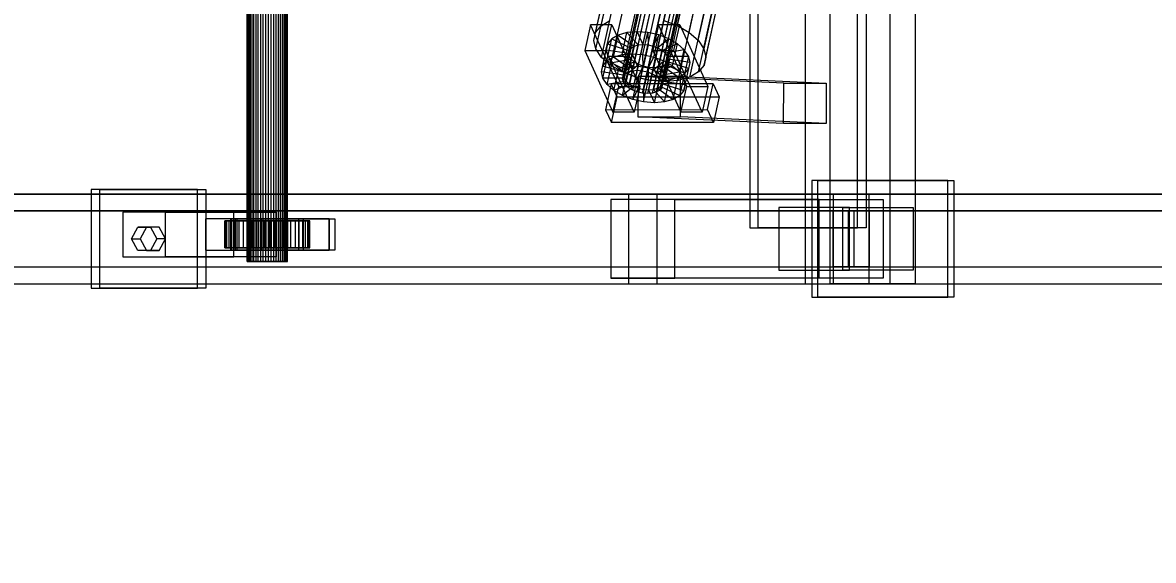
# Model space of a CAD drawing. Header units: millimetres. Extents: x -191664 to 191490, y -197311 to 10263.
# Drawn here: x 4337 to 4841, y -18573 to -18334 of the extents above; entities that cross this region are included whole.
import ezdxf

# ---------------------------------------------------------------- set-up
doc = ezdxf.new("R2010")
doc.units = ezdxf.units.MM
doc.layers.add('COTAS_INSTALACION_P', color=30, linetype='Continuous', lineweight=0)
doc.layers.add('superior_C01', color=7, linetype='Continuous', lineweight=0)
doc.dimstyles.new('PLANTA_100', dxfattribs={"dimtxt": 250, "dimasz": 150, "dimexe": 150, "dimexo": 80, "dimgap": 100, "dimtad": 1, "dimtih": 1, "dimtoh": 1, "dimdec": 1, "dimdsep": 46, "dimcen": 0.09, "dimclrd": 1, "dimclre": 1, "dimclrt": 1, "dimadec": 0, "dimazin": 0, "dimtfac": 1, "dimtdec": 4, "dimtofl": 0, "dimtmove": 0, "dimatfit": 3, "dimfxl": 1, "dimtolj": 1, "dimtzin": 0, "dimarcsym": 0})

# ---------------------------------------------------------------- blocks, each defined once
blk = doc.blocks.new('*D5')
at = {"layer": 'COTAS_INSTALACION_P', "color": 1, "lineweight": -2, "transparency": 16777216}
for p, q in [((-1000, -18080), (-1000, -25850)), ((60117.12, -18080), (60117.12, -25850)), ((-850, -25700), (59967.12, -25700))]:
    blk.add_line(p, q, dxfattribs=at)
at = {"layer": 'COTAS_INSTALACION_P', "color": 1, "transparency": 16777216}
for points in [[(-850, -25675), (-850, -25725), (-1000, -25700)], [(59967.12, -25675), (59967.12, -25725), (60117.12, -25700)]]:
    blk.add_solid(points, dxfattribs=at)
at = {"layer": 'Defpoints', "color": 0, "transparency": 16777216}
for p in [(-1000, -18000), (60117.12, -18000), (60117.12, -25700)]:
    blk.add_point(p, dxfattribs=at)

msp = doc.modelspace()

# ---------------------------------------------------------------- linework, layer by layer
at = {"layer": 'superior_C01', "color": 139, "true_color": 0x354b57}
for p, q in [((4685.47, -17550), (4685.47, -18450)), ((4696.68, -18450), (4696.68, -17550)), ((4723.37, -18450), (4723.37, -17550)), ((4734.57, -17550), (4734.57, -18450)), ((4660.78, -17575), (4660.78, -18425)), ((4664.62, -18425), (4664.62, -17575)), ((4708.9, -18425), (4708.9, -17575)), ((4712.74, -17575), (4712.74, -18425)), ((4589.79, -18334.55), (4587.24, -18346.02)), ((4599.27, -18334.54), (4589.79, -18334.55)), ((4602.42, -18362.08), (4589.79, -18334.55)), ((4596.71, -18346.01), (4599.27, -18334.54)), ((4599.27, -18334.54), (4611.89, -18362.07)), ((4620.11, -18334.51), (4617.55, -18345.98)), ((4629.58, -18334.5), (4620.11, -18334.51)), ((4632.73, -18362.04), (4620.11, -18334.51)), ((4627.03, -18345.97), (4629.58, -18334.5)), ((4629.58, -18334.5), (4642.2, -18362.03)), ((4587.24, -18346.02), (4596.71, -18346.01)), ((4587.24, -18346.02), (4599.86, -18373.55)), ((4609.33, -18373.54), (4596.71, -18346.01)), ((4617.55, -18345.98), (4627.03, -18345.97)), ((4617.55, -18345.98), (4630.17, -18373.51)), ((4639.65, -18373.5), (4627.03, -18345.97)), ((4599.05, -18360.94), (4596.49, -18372.41)), ((4644.52, -18360.88), (4599.05, -18360.94)), ((4601.68, -18366.68), (4599.05, -18360.94)), ((4611.07, -18357.65), (4610.99, -18375.64)), ((4630.02, -18357.65), (4611.07, -18357.65)), ((4675.95, -18360.51), (4611.07, -18357.65)), ((4629.94, -18375.64), (4630.02, -18357.65)), ((4630.02, -18357.65), (4694.89, -18360.51)), ((4641.96, -18372.35), (4644.52, -18360.88)), ((4644.52, -18360.88), (4647.15, -18366.62)), ((4675.87, -18378.51), (4675.95, -18360.51)), ((4675.95, -18360.51), (4694.89, -18360.51)), ((4694.89, -18360.51), (4694.81, -18378.51)), ((4599.86, -18373.55), (4602.42, -18362.08)), ((4602.42, -18362.08), (4611.89, -18362.07)), ((4611.89, -18362.07), (4609.33, -18373.54)), ((4630.17, -18373.51), (4632.73, -18362.04)), ((4632.73, -18362.04), (4642.2, -18362.03)), ((4642.2, -18362.03), (4639.65, -18373.5)), ((4599.12, -18378.14), (4601.68, -18366.68)), ((4601.68, -18366.68), (4647.15, -18366.62)), ((4647.15, -18366.62), (4644.59, -18378.09)), ((4596.49, -18372.41), (4641.96, -18372.35)), ((4596.49, -18372.41), (4599.12, -18378.14)), ((4609.33, -18373.54), (4599.86, -18373.55)), ((4610.99, -18375.64), (4629.94, -18375.64)), ((4675.87, -18378.51), (4610.99, -18375.64)), ((4694.81, -18378.51), (4629.94, -18375.64)), ((4639.65, -18373.5), (4630.17, -18373.51)), ((4644.59, -18378.09), (4641.96, -18372.35)), ((4644.59, -18378.09), (4599.12, -18378.14)), ((4694.81, -18378.51), (4675.87, -18378.51)), ((4749.16, -18404), (4688.53, -18404)), ((4688.53, -18404), (4688.53, -18456)), ((4691.09, -18404), (4688.53, -18404)), ((4691.09, -18456), (4691.09, -18404)), ((4691.09, -18404), (4751.72, -18404)), ((4749.16, -18456), (4749.16, -18404)), ((4749.16, -18404), (4751.72, -18404)), ((4751.72, -18404), (4751.72, -18456)), ((4606.77, -18410), (3469.93, -18410)), ((3482.74, -18410), (4619.57, -18410)), ((4698.01, -18410), (3561.18, -18410)), ((3577.19, -18410), (4714.02, -18410)), ((4414.61, -18408), (4367.24, -18408)), ((4367.24, -18408), (4367.24, -18452)), ((4371.08, -18408), (4367.24, -18408)), ((4371.08, -18452), (4371.08, -18408)), ((4371.08, -18408), (4418.45, -18408)), ((4414.61, -18452), (4414.61, -18408)), ((4414.61, -18408), (4418.45, -18408)), ((4418.45, -18408), (4418.45, -18452)), ((4606.77, -18410), (4606.77, -18450)), ((4619.57, -18410), (4606.77, -18410)), ((5743.6, -18410), (4606.77, -18410)), ((4619.57, -18450), (4619.57, -18410)), ((4619.57, -18410), (5756.4, -18410)), ((4698.01, -18410), (4698.01, -18450)), ((4714.02, -18410), (4698.01, -18410)), ((5834.85, -18410), (4698.01, -18410)), ((4714.02, -18450), (4714.02, -18410)), ((4714.02, -18410), (5850.85, -18410)), ((4627.38, -18412.5), (4598.96, -18412.5)), ((4598.96, -18412.5), (4598.96, -18447.5)), ((4691.81, -18412.5), (4598.96, -18412.5)), ((4627.38, -18447.5), (4627.38, -18412.5)), ((4627.38, -18412.5), (4720.23, -18412.5)), ((4702.25, -18416), (4673.83, -18416)), ((4673.83, -18416), (4673.83, -18444)), ((4705.28, -18416), (4673.83, -18416)), ((4691.81, -18447.5), (4691.81, -18412.5)), ((4691.81, -18412.5), (4720.23, -18412.5)), ((4702.25, -18444), (4702.25, -18416)), ((4702.25, -18416), (4733.7, -18416)), ((4705.28, -18444), (4705.28, -18416)), ((4705.28, -18416), (4733.7, -18416)), ((4720.23, -18412.5), (4720.23, -18447.5)), ((4733.7, -18416), (4733.7, -18444)), ((4704.69, -18417.5), (3475.01, -18417.5)), ((3477.67, -18417.5), (4707.35, -18417.5)), ((4400.4, -18418), (4381.45, -18418)), ((4381.45, -18418), (4381.45, -18438)), ((4430.83, -18418), (4381.45, -18418)), ((4400.4, -18438), (4400.4, -18418)), ((4400.4, -18418), (4449.78, -18418)), ((4429.55, -18421), (4418.18, -18421)), ((4418.18, -18421), (4418.18, -18435)), ((4431.63, -18421), (4418.18, -18421)), ((4429.55, -18435), (4429.55, -18421)), ((4429.55, -18421), (4443, -18421)), ((4473.3, -18421), (4429.72, -18421)), ((4429.72, -18421), (4429.72, -18435)), ((4432.28, -18421), (4429.72, -18421)), ((4430.83, -18438), (4430.83, -18418)), ((4430.83, -18418), (4449.78, -18418)), ((4431.63, -18435), (4431.63, -18421)), ((4431.63, -18421), (4443, -18421)), ((4432.28, -18435), (4432.28, -18421)), ((4432.28, -18421), (4475.86, -18421)), ((4443, -18421), (4443, -18435)), ((4459.87, -18421), (4448.5, -18421)), ((4448.5, -18421), (4448.5, -18435)), ((4461.95, -18421), (4448.5, -18421)), ((4449.78, -18418), (4449.78, -18438)), ((4459.87, -18435), (4459.87, -18421)), ((4459.87, -18421), (4473.32, -18421)), ((4461.95, -18435), (4461.95, -18421)), ((4461.95, -18421), (4473.32, -18421)), ((4473.3, -18435), (4473.3, -18421)), ((4473.3, -18421), (4475.86, -18421)), ((4473.32, -18421), (4473.32, -18435)), ((4475.86, -18421), (4475.86, -18435)), ((4698.01, -18417.5), (4714.03, -18417.5)), ((4698.01, -18442.5), (4698.01, -18417.5)), ((5741.99, -18417.5), (4698.01, -18417.5)), ((4704.69, -18417.5), (4704.69, -18442.5)), ((4707.35, -18417.5), (4704.69, -18417.5)), ((4707.35, -18442.5), (4707.35, -18417.5)), ((4714.03, -18417.5), (4714.03, -18442.5)), ((4714.03, -18417.5), (5758.01, -18417.5)), ((4660.78, -18425), (4708.9, -18425)), ((4660.78, -18425), (4664.62, -18425)), ((4712.74, -18425), (4664.62, -18425)), ((4712.74, -18425), (4708.9, -18425)), ((4418.18, -18435), (4429.55, -18435)), ((4418.18, -18435), (4431.63, -18435)), ((4443, -18435), (4429.55, -18435)), ((4429.72, -18435), (4473.3, -18435)), ((4429.72, -18435), (4432.28, -18435)), ((4443, -18435), (4431.63, -18435)), ((4475.86, -18435), (4432.28, -18435)), ((4448.5, -18435), (4459.87, -18435)), ((4448.5, -18435), (4461.95, -18435)), ((4473.32, -18435), (4459.87, -18435)), ((4473.32, -18435), (4461.95, -18435)), ((4475.86, -18435), (4473.3, -18435)), ((4381.45, -18438), (4400.4, -18438)), ((4381.45, -18438), (4430.83, -18438)), ((4449.78, -18438), (4400.4, -18438)), ((4449.78, -18438), (4430.83, -18438)), ((3475.01, -18442.5), (4704.69, -18442.5)), ((3477.67, -18442.5), (4707.35, -18442.5)), ((4673.83, -18444), (4702.25, -18444)), ((4673.83, -18444), (4705.28, -18444)), ((4714.03, -18442.5), (4698.01, -18442.5)), ((4698.01, -18442.5), (5741.99, -18442.5)), ((4733.7, -18444), (4702.25, -18444)), ((4704.69, -18442.5), (4707.35, -18442.5)), ((4733.7, -18444), (4705.28, -18444)), ((4714.03, -18442.5), (5758.01, -18442.5)), ((3469.93, -18450), (4606.77, -18450)), ((3482.74, -18450), (4619.57, -18450)), ((3561.18, -18450), (4698.01, -18450)), ((3577.19, -18450), (4714.02, -18450)), ((4598.96, -18447.5), (4627.38, -18447.5)), ((4691.81, -18447.5), (4598.96, -18447.5)), ((4606.77, -18450), (4619.57, -18450)), ((4606.77, -18450), (5743.6, -18450)), ((4619.57, -18450), (5756.4, -18450)), ((4720.23, -18447.5), (4627.38, -18447.5)), ((4685.47, -18450), (4723.37, -18450)), ((4685.47, -18450), (4696.68, -18450)), ((4720.23, -18447.5), (4691.81, -18447.5)), ((4734.57, -18450), (4696.68, -18450)), ((4698.01, -18450), (4714.02, -18450)), ((4698.01, -18450), (5834.85, -18450)), ((4714.02, -18450), (5850.85, -18450)), ((4734.57, -18450), (4723.37, -18450)), ((4367.24, -18452), (4414.61, -18452)), ((4367.24, -18452), (4371.08, -18452)), ((4418.45, -18452), (4371.08, -18452)), ((4418.45, -18452), (4414.61, -18452)), ((4688.53, -18456), (4749.16, -18456)), ((4688.53, -18456), (4691.09, -18456)), ((4751.72, -18456), (4691.09, -18456)), ((4751.72, -18456), (4749.16, -18456))]:
    msp.add_line(p, q, dxfattribs=at)
at = {"layer": 'superior_C01', "color": 9, "true_color": 0xbac6cb}
for p, q in [((4436.77, -18440), (4436.77, -17560)), ((4436.92, -18440), (4436.92, -17560)), ((4437.22, -18440), (4437.22, -17560)), ((4437.68, -18440), (4437.68, -17560)), ((4438.26, -18440), (4438.26, -17560)), ((4438.99, -18440), (4438.99, -17560)), ((4439.81, -18440), (4439.81, -17560)), ((4440.76, -18440), (4440.76, -17560)), ((4441.76, -18440), (4441.76, -17560)), ((4442.87, -18440), (4442.87, -17560)), ((4443.98, -18440), (4443.98, -17560)), ((4445.17, -18440), (4445.17, -17560)), ((4446.33, -18440), (4446.33, -17560)), ((4447.52, -18440), (4447.52, -17560)), ((4448.63, -18440), (4448.63, -17560)), ((4449.74, -18440), (4449.74, -17560)), ((4450.74, -18440), (4450.74, -17560)), ((4451.69, -18440), (4451.69, -17560)), ((4452.51, -18440), (4452.51, -17560)), ((4453.24, -18440), (4453.24, -17560)), ((4453.82, -18440), (4453.82, -17560)), ((4454.28, -17560), (4454.28, -18440)), ((4454.57, -18440), (4454.57, -17560)), ((4454.73, -18440), (4454.73, -17560)), ((4604.43, -18357.43), (4652.12, -18143.64)), ((4605.29, -18356.36), (4652.98, -18142.56)), ((4606.68, -18355.54), (4654.37, -18141.74)), ((4608.5, -18355.02), (4656.19, -18141.22)), ((4610.63, -18354.84), (4658.32, -18141.04)), ((4612.92, -18355.02), (4660.61, -18141.22)), ((4615.21, -18355.53), (4662.9, -18141.73)), ((4617.35, -18356.35), (4665.04, -18142.55)), ((4619.2, -18357.42), (4666.89, -18143.62)), ((4604.15, -18358.68), (4651.84, -18144.88)), ((4604.47, -18360.02), (4652.16, -18146.22)), ((4605.37, -18361.35), (4653.06, -18147.55)), ((4606.8, -18362.6), (4654.48, -18148.8)), ((4620.62, -18358.66), (4668.31, -18144.86)), ((4669.21, -18146.2), (4621.52, -18360)), ((4621.56, -18362.58), (4669.25, -18148.78)), ((4621.84, -18361.33), (4669.53, -18147.53)), ((4608.64, -18363.66), (4656.33, -18149.86)), ((4610.78, -18364.48), (4658.47, -18150.68)), ((4613.07, -18364.99), (4660.76, -18151.2)), ((4615.36, -18365.17), (4663.05, -18151.37)), ((4617.49, -18364.99), (4665.18, -18151.19)), ((4619.31, -18364.47), (4667, -18150.67)), ((4620.7, -18363.65), (4668.39, -18149.85)), ((4605.29, -18356.36), (4606.68, -18355.54)), ((4606.68, -18355.54), (4608.5, -18355.02)), ((4608.5, -18355.02), (4610.63, -18354.84)), ((4610.63, -18354.84), (4612.92, -18355.02)), ((4612.92, -18355.02), (4615.21, -18355.53)), ((4615.21, -18355.53), (4617.35, -18356.35)), ((4604.15, -18358.68), (4604.43, -18357.43)), ((4604.47, -18360.02), (4604.15, -18358.68)), ((4604.43, -18357.43), (4605.29, -18356.36)), ((4605.37, -18361.35), (4604.47, -18360.02)), ((4617.35, -18356.35), (4619.2, -18357.42)), ((4619.2, -18357.42), (4620.62, -18358.66)), ((4620.62, -18358.66), (4621.52, -18360)), ((4621.52, -18360), (4621.84, -18361.33)), ((4606.8, -18362.6), (4605.37, -18361.35)), ((4608.64, -18363.66), (4606.8, -18362.6)), ((4610.78, -18364.48), (4608.64, -18363.66)), ((4613.07, -18364.99), (4610.78, -18364.48)), ((4615.36, -18365.17), (4613.07, -18364.99)), ((4617.49, -18364.99), (4615.36, -18365.17)), ((4619.31, -18364.47), (4617.49, -18364.99)), ((4620.7, -18363.65), (4619.31, -18364.47)), ((4621.56, -18362.58), (4620.7, -18363.65)), ((4621.84, -18361.33), (4621.56, -18362.58)), ((4437.22, -18440), (4436.77, -18440)), ((4436.77, -18440), (4436.92, -18440)), ((4436.92, -18440), (4437.68, -18440)), ((4438.26, -18440), (4437.22, -18440)), ((4437.68, -18440), (4438.99, -18440)), ((4439.81, -18440), (4438.26, -18440)), ((4438.99, -18440), (4440.76, -18440)), ((4441.76, -18440), (4439.81, -18440)), ((4440.76, -18440), (4442.87, -18440)), ((4443.98, -18440), (4441.76, -18440)), ((4442.87, -18440), (4445.17, -18440)), ((4446.33, -18440), (4443.98, -18440)), ((4445.17, -18440), (4447.52, -18440)), ((4448.63, -18440), (4446.33, -18440)), ((4447.52, -18440), (4449.74, -18440)), ((4450.74, -18440), (4448.63, -18440)), ((4449.74, -18440), (4451.69, -18440)), ((4452.51, -18440), (4450.74, -18440)), ((4451.69, -18440), (4453.24, -18440)), ((4453.82, -18440), (4452.51, -18440)), ((4453.24, -18440), (4454.28, -18440)), ((4454.57, -18440), (4453.82, -18440)), ((4454.28, -18440), (4454.73, -18440)), ((4454.73, -18440), (4454.57, -18440))]:
    msp.add_line(p, q, dxfattribs=at)
at = {"layer": 'superior_C01', "color": 252, "true_color": 0x83939a}
for p, q in [((4592.11, -18338), (4633.22, -18153.69)), ((4594.55, -18334.98), (4635.66, -18150.67)), ((4628.58, -18334.94), (4669.69, -18150.63)), ((4633.78, -18337.95), (4674.9, -18153.64)), ((4591.31, -18341.52), (4632.42, -18157.21)), ((4637.8, -18341.46), (4678.91, -18157.15)), ((4592.22, -18345.29), (4633.33, -18160.98)), ((4681.46, -18160.92), (4640.35, -18345.23)), ((4594.77, -18349.06), (4635.88, -18164.75)), ((4598.78, -18352.57), (4639.9, -18168.26)), ((4640.46, -18352.52), (4681.57, -18168.21)), ((4641.26, -18349), (4682.37, -18164.69)), ((4603.99, -18355.58), (4645.1, -18171.28)), ((4610.04, -18357.89), (4651.15, -18173.58)), ((4634.1, -18357.86), (4675.21, -18173.55)), ((4638.02, -18355.54), (4679.13, -18171.23)), ((4616.51, -18359.34), (4657.62, -18175.03)), ((4622.96, -18359.83), (4664.07, -18175.52)), ((4628.96, -18359.33), (4670.07, -18175.02)), ((4592.11, -18338), (4594.55, -18334.98)), ((4594.55, -18334.98), (4598.47, -18332.66)), ((4622.53, -18332.63), (4628.58, -18334.94)), ((4628.58, -18334.94), (4633.78, -18337.95)), ((4591.31, -18341.52), (4592.11, -18338)), ((4633.78, -18337.95), (4637.8, -18341.46)), ((4592.22, -18345.29), (4591.31, -18341.52)), ((4594.77, -18349.06), (4592.22, -18345.29)), ((4637.8, -18341.46), (4640.35, -18345.23)), ((4640.35, -18345.23), (4641.26, -18349)), ((4598.78, -18352.57), (4594.77, -18349.06)), ((4641.26, -18349), (4640.46, -18352.52)), ((4603.99, -18355.58), (4598.78, -18352.57)), ((4610.04, -18357.89), (4603.99, -18355.58)), ((4638.02, -18355.54), (4634.1, -18357.86)), ((4640.46, -18352.52), (4638.02, -18355.54)), ((4616.51, -18359.34), (4610.04, -18357.89)), ((4622.96, -18359.83), (4616.51, -18359.34)), ((4628.96, -18359.33), (4622.96, -18359.83)), ((4634.1, -18357.86), (4628.96, -18359.33))]:
    msp.add_line(p, q, dxfattribs=at)
at = {"layer": 'superior_C01', "color": 155, "true_color": 0x617580}
for p, q in [((4597.1, -18350.68), (4599.29, -18340.85)), ((4599.29, -18340.85), (4597.47, -18343.11)), ((4602.23, -18339.11), (4599.29, -18340.85)), ((4599.29, -18340.85), (4607.85, -18344.9)), ((4600.04, -18348.94), (4602.23, -18339.11)), ((4606.07, -18338.02), (4602.23, -18339.11)), ((4602.23, -18339.11), (4609.24, -18344.07)), ((4603.88, -18347.85), (4606.07, -18338.02)), ((4610.56, -18337.64), (4606.07, -18338.02)), ((4606.07, -18338.02), (4611.06, -18343.55)), ((4608.37, -18347.47), (4610.56, -18337.64)), ((4615.39, -18338.01), (4610.56, -18337.64)), ((4610.56, -18337.64), (4613.19, -18343.38)), ((4613.19, -18347.84), (4615.39, -18338.01)), ((4620.23, -18339.09), (4615.39, -18338.01)), ((4615.39, -18338.01), (4615.47, -18343.55)), ((4620.23, -18339.09), (4617.77, -18344.06)), ((4618.03, -18348.92), (4620.23, -18339.09)), ((4624.75, -18340.82), (4619.91, -18344.88)), ((4624.75, -18340.82), (4620.23, -18339.09)), ((4622.56, -18350.65), (4624.75, -18340.82)), ((4628.64, -18343.07), (4624.75, -18340.82)), ((4594.68, -18355.57), (4596.87, -18345.74)), ((4595.28, -18352.94), (4597.47, -18343.11)), ((4597.47, -18343.11), (4596.87, -18345.74)), ((4596.87, -18345.74), (4606.71, -18347.21)), ((4596.87, -18345.74), (4597.55, -18348.56)), ((4597.47, -18343.11), (4606.99, -18345.97)), ((4606.99, -18345.97), (4604.79, -18355.8)), ((4607.85, -18344.9), (4605.66, -18354.72)), ((4606.71, -18347.21), (4606.99, -18345.97)), ((4606.99, -18345.97), (4607.85, -18344.9)), ((4609.24, -18344.07), (4607.05, -18353.9)), ((4607.85, -18344.9), (4609.24, -18344.07)), ((4611.06, -18343.55), (4608.87, -18353.38)), ((4609.24, -18344.07), (4611.06, -18343.55)), ((4613.19, -18343.38), (4610.99, -18353.21)), ((4611.06, -18343.55), (4613.19, -18343.38)), ((4613.19, -18343.38), (4615.47, -18343.55)), ((4615.47, -18343.55), (4613.28, -18353.38)), ((4615.47, -18343.55), (4617.77, -18344.06)), ((4617.77, -18344.06), (4615.58, -18353.89)), ((4619.91, -18344.88), (4617.72, -18354.71)), ((4617.77, -18344.06), (4619.91, -18344.88)), ((4621.75, -18345.95), (4619.56, -18355.78)), ((4619.91, -18344.88), (4621.75, -18345.95)), ((4628.64, -18343.07), (4621.75, -18345.95)), ((4621.75, -18345.95), (4623.18, -18347.19)), ((4631.65, -18345.7), (4623.18, -18347.19)), ((4626.45, -18352.9), (4628.64, -18343.07)), ((4631.65, -18345.7), (4628.64, -18343.07)), ((4629.45, -18355.53), (4631.65, -18345.7)), ((4633.55, -18348.52), (4631.65, -18345.7)), ((4595.28, -18352.94), (4597.1, -18350.68)), ((4595.36, -18358.39), (4597.55, -18348.56)), ((4597.1, -18350.68), (4600.04, -18348.94)), ((4605.66, -18354.72), (4597.1, -18350.68)), ((4597.55, -18348.56), (4607.03, -18348.55)), ((4597.55, -18348.56), (4599.46, -18351.38)), ((4599.46, -18351.38), (4607.93, -18349.88)), ((4600.04, -18348.94), (4603.88, -18347.85)), ((4607.05, -18353.9), (4600.04, -18348.94)), ((4603.88, -18347.85), (4608.37, -18347.47)), ((4608.87, -18353.38), (4603.88, -18347.85)), ((4606.71, -18347.21), (4604.51, -18357.04)), ((4607.03, -18348.55), (4604.84, -18358.38)), ((4607.93, -18349.88), (4605.74, -18359.71)), ((4607.03, -18348.55), (4606.71, -18347.21)), ((4607.93, -18349.88), (4607.03, -18348.55)), ((4609.35, -18351.13), (4607.93, -18349.88)), ((4610.99, -18353.21), (4608.37, -18347.47)), ((4608.37, -18347.47), (4613.19, -18347.84)), ((4613.28, -18353.38), (4613.19, -18347.84)), ((4613.19, -18347.84), (4618.03, -18348.92)), ((4615.58, -18353.89), (4618.03, -18348.92)), ((4617.72, -18354.71), (4622.56, -18350.65)), ((4618.03, -18348.92), (4622.56, -18350.65)), ((4623.18, -18347.19), (4620.98, -18357.02)), ((4621.89, -18358.36), (4624.08, -18348.53)), ((4624.12, -18351.11), (4621.93, -18360.94)), ((4624.4, -18349.86), (4622.21, -18359.69)), ((4622.56, -18350.65), (4626.45, -18352.9)), ((4623.18, -18347.19), (4624.08, -18348.53)), ((4624.12, -18351.11), (4623.26, -18352.18)), ((4624.08, -18348.53), (4633.55, -18348.52)), ((4624.08, -18348.53), (4624.4, -18349.86)), ((4624.4, -18349.86), (4624.12, -18351.11)), ((4633.64, -18353.97), (4624.12, -18351.11)), ((4634.23, -18351.34), (4624.4, -18349.86)), ((4633.55, -18348.52), (4631.36, -18358.34)), ((4634.23, -18351.34), (4633.55, -18348.52)), ((4594.68, -18355.57), (4595.28, -18352.94)), ((4604.51, -18357.04), (4594.68, -18355.57)), ((4595.36, -18358.39), (4594.68, -18355.57)), ((4604.79, -18355.8), (4595.28, -18352.94)), ((4597.27, -18361.21), (4599.46, -18351.38)), ((4599.46, -18351.38), (4602.46, -18354.01)), ((4600.27, -18363.84), (4602.46, -18354.01)), ((4602.46, -18354.01), (4609.35, -18351.13)), ((4602.46, -18354.01), (4606.36, -18356.26)), ((4604.79, -18355.8), (4604.51, -18357.04)), ((4605.66, -18354.72), (4604.79, -18355.8)), ((4607.05, -18353.9), (4605.66, -18354.72)), ((4606.36, -18356.26), (4611.2, -18352.2)), ((4608.87, -18353.38), (4607.05, -18353.9)), ((4609.35, -18351.13), (4607.16, -18360.96)), ((4610.99, -18353.21), (4608.87, -18353.38)), ((4611.2, -18352.2), (4609.01, -18362.03)), ((4611.2, -18352.2), (4609.35, -18351.13)), ((4610.88, -18357.99), (4613.34, -18353.01)), ((4613.28, -18353.38), (4610.99, -18353.21)), ((4613.34, -18353.01), (4611.15, -18362.84)), ((4613.34, -18353.01), (4611.2, -18352.2)), ((4615.58, -18353.89), (4613.28, -18353.38)), ((4615.63, -18353.53), (4613.34, -18353.01)), ((4615.63, -18353.53), (4613.44, -18363.36)), ((4617.72, -18354.71), (4615.58, -18353.89)), ((4615.72, -18359.07), (4615.63, -18353.53)), ((4617.92, -18353.7), (4615.63, -18353.53)), ((4617.92, -18353.7), (4615.73, -18363.53)), ((4619.56, -18355.78), (4617.72, -18354.71)), ((4620.05, -18353.52), (4617.85, -18363.35)), ((4620.05, -18353.52), (4617.92, -18353.7)), ((4620.55, -18359.44), (4617.92, -18353.7)), ((4619.56, -18355.78), (4626.45, -18352.9)), ((4620.98, -18357.02), (4619.56, -18355.78)), ((4621.87, -18353), (4619.67, -18362.83)), ((4621.87, -18353), (4620.05, -18353.52)), ((4625.04, -18359.06), (4620.05, -18353.52)), ((4620.98, -18357.02), (4629.45, -18355.53)), ((4623.26, -18352.18), (4621.06, -18362.01)), ((4623.26, -18352.18), (4621.87, -18353)), ((4628.88, -18357.96), (4621.87, -18353)), ((4631.81, -18356.23), (4623.26, -18352.18)), ((4626.45, -18352.9), (4629.45, -18355.53)), ((4629.45, -18355.53), (4631.36, -18358.34)), ((4631.45, -18363.8), (4633.64, -18353.97)), ((4631.81, -18356.23), (4633.64, -18353.97)), ((4632.04, -18361.17), (4634.23, -18351.34)), ((4633.64, -18353.97), (4634.23, -18351.34)), ((4604.84, -18358.38), (4595.36, -18358.39)), ((4597.27, -18361.21), (4595.36, -18358.39)), ((4605.74, -18359.71), (4597.27, -18361.21)), ((4607.16, -18360.96), (4600.27, -18363.84)), ((4604.17, -18366.09), (4606.36, -18356.26)), ((4604.51, -18357.04), (4604.84, -18358.38)), ((4604.84, -18358.38), (4605.74, -18359.71)), ((4605.74, -18359.71), (4607.16, -18360.96)), ((4606.36, -18356.26), (4610.88, -18357.99)), ((4607.16, -18360.96), (4609.01, -18362.03)), ((4608.69, -18367.82), (4610.88, -18357.99)), ((4610.88, -18357.99), (4615.72, -18359.07)), ((4613.53, -18368.9), (4615.72, -18359.07)), ((4615.72, -18359.07), (4620.55, -18359.44)), ((4618.36, -18369.27), (4620.55, -18359.44)), ((4620.55, -18359.44), (4625.04, -18359.06)), ((4621.89, -18358.36), (4620.98, -18357.02)), ((4621.06, -18362.01), (4621.93, -18360.94)), ((4631.36, -18358.34), (4621.89, -18358.36)), ((4622.21, -18359.69), (4621.89, -18358.36)), ((4621.93, -18360.94), (4622.21, -18359.69)), ((4621.93, -18360.94), (4631.45, -18363.8)), ((4622.21, -18359.69), (4632.04, -18361.17)), ((4622.85, -18368.89), (4625.04, -18359.06)), ((4625.04, -18359.06), (4628.88, -18357.96)), ((4626.69, -18367.79), (4628.88, -18357.96)), ((4628.88, -18357.96), (4631.81, -18356.23)), ((4629.62, -18366.06), (4631.81, -18356.23)), ((4631.36, -18358.34), (4632.04, -18361.17)), ((4632.04, -18361.17), (4631.45, -18363.8)), ((4600.27, -18363.84), (4597.27, -18361.21)), ((4604.17, -18366.09), (4600.27, -18363.84)), ((4609.01, -18362.03), (4604.17, -18366.09)), ((4608.69, -18367.82), (4604.17, -18366.09)), ((4611.15, -18362.84), (4608.69, -18367.82)), ((4609.01, -18362.03), (4611.15, -18362.84)), ((4611.15, -18362.84), (4613.44, -18363.36)), ((4613.44, -18363.36), (4613.53, -18368.9)), ((4613.44, -18363.36), (4615.73, -18363.53)), ((4615.73, -18363.53), (4617.85, -18363.35)), ((4615.73, -18363.53), (4618.36, -18369.27)), ((4617.85, -18363.35), (4619.67, -18362.83)), ((4617.85, -18363.35), (4622.85, -18368.89)), ((4619.67, -18362.83), (4621.06, -18362.01)), ((4619.67, -18362.83), (4626.69, -18367.79)), ((4621.06, -18362.01), (4629.62, -18366.06)), ((4629.62, -18366.06), (4626.69, -18367.79)), ((4631.45, -18363.8), (4629.62, -18366.06)), ((4613.53, -18368.9), (4608.69, -18367.82)), ((4618.36, -18369.27), (4613.53, -18368.9)), ((4622.85, -18368.89), (4618.36, -18369.27)), ((4626.69, -18367.79), (4622.85, -18368.89)), ((4427.12, -18422), (4426.79, -18422)), ((4426.79, -18422), (4436.77, -18422)), ((4426.79, -18434), (4426.79, -18422)), ((4426.79, -18422), (4427.75, -18422)), ((4428.72, -18422), (4427.12, -18422)), ((4427.12, -18422), (4436.92, -18422)), ((4427.12, -18434), (4427.12, -18422)), ((4427.75, -18422), (4437.22, -18422)), ((4427.75, -18434), (4427.75, -18422)), ((4427.75, -18422), (4429.94, -18422)), ((4431.48, -18422), (4428.72, -18422)), ((4428.72, -18422), (4437.68, -18422)), ((4428.72, -18434), (4428.72, -18422)), ((4429.94, -18422), (4438.26, -18422)), ((4429.94, -18434), (4429.94, -18422)), ((4429.94, -18422), (4433.2, -18422)), ((4435.21, -18422), (4431.48, -18422)), ((4431.48, -18422), (4438.99, -18422)), ((4431.48, -18434), (4431.48, -18422)), ((4433.2, -18422), (4439.81, -18422)), ((4433.2, -18434), (4433.2, -18422)), ((4433.2, -18422), (4437.32, -18422)), ((4439.67, -18422), (4435.21, -18422)), ((4435.21, -18422), (4440.76, -18422)), ((4435.21, -18434), (4435.21, -18422)), ((4436.77, -18422), (4436.92, -18422)), ((4436.77, -18422), (4436.77, -18434)), ((4437.22, -18422), (4436.77, -18422)), ((4436.92, -18422), (4437.68, -18422)), ((4436.92, -18422), (4436.92, -18434)), ((4437.22, -18422), (4437.22, -18434)), ((4438.26, -18422), (4437.22, -18422)), ((4437.32, -18422), (4441.76, -18422)), ((4437.32, -18434), (4437.32, -18422)), ((4437.32, -18422), (4442.02, -18422)), ((4437.68, -18422), (4438.99, -18422)), ((4437.68, -18422), (4437.68, -18434)), ((4438.26, -18422), (4438.26, -18434)), ((4439.81, -18422), (4438.26, -18422)), ((4438.99, -18422), (4440.76, -18422)), ((4438.99, -18422), (4438.99, -18434)), ((4444.53, -18422), (4439.67, -18422)), ((4439.67, -18422), (4442.87, -18422)), ((4439.67, -18434), (4439.67, -18422)), ((4439.81, -18422), (4439.81, -18434)), ((4441.76, -18422), (4439.81, -18422)), ((4440.76, -18422), (4442.87, -18422)), ((4440.76, -18422), (4440.76, -18434)), ((4441.76, -18422), (4441.76, -18434)), ((4443.98, -18422), (4441.76, -18422)), ((4442.02, -18422), (4443.98, -18422)), ((4442.02, -18434), (4442.02, -18422)), ((4442.02, -18422), (4446.97, -18422)), ((4442.87, -18422), (4445.17, -18422)), ((4442.87, -18422), (4442.87, -18434)), ((4443.98, -18422), (4443.98, -18434)), ((4446.33, -18422), (4443.98, -18422)), ((4449.48, -18422), (4444.53, -18422)), ((4444.53, -18422), (4445.17, -18422)), ((4444.53, -18434), (4444.53, -18422)), ((4445.17, -18422), (4447.52, -18422)), ((4445.17, -18422), (4445.17, -18434)), ((4446.97, -18422), (4446.33, -18422)), ((4446.33, -18422), (4446.33, -18434)), ((4448.63, -18422), (4446.33, -18422)), ((4446.97, -18434), (4446.97, -18422)), ((4446.97, -18422), (4451.83, -18422)), ((4449.48, -18422), (4447.52, -18422)), ((4447.52, -18422), (4449.74, -18422)), ((4447.52, -18422), (4447.52, -18434)), ((4451.83, -18422), (4448.63, -18422)), ((4448.63, -18422), (4448.63, -18434)), ((4450.74, -18422), (4448.63, -18422)), ((4454.18, -18422), (4449.48, -18422)), ((4449.48, -18434), (4449.48, -18422)), ((4454.18, -18422), (4449.74, -18422)), ((4449.74, -18422), (4451.69, -18422)), ((4449.74, -18422), (4449.74, -18434)), ((4456.28, -18422), (4450.74, -18422)), ((4450.74, -18422), (4450.74, -18434)), ((4452.51, -18422), (4450.74, -18422)), ((4458.3, -18422), (4451.69, -18422)), ((4451.69, -18422), (4453.24, -18422)), ((4451.69, -18422), (4451.69, -18434)), ((4451.83, -18434), (4451.83, -18422)), ((4451.83, -18422), (4456.28, -18422)), ((4460.02, -18422), (4452.51, -18422)), ((4452.51, -18422), (4452.51, -18434)), ((4453.82, -18422), (4452.51, -18422)), ((4461.56, -18422), (4453.24, -18422)), ((4453.24, -18422), (4454.28, -18422)), ((4453.24, -18422), (4453.24, -18434)), ((4462.78, -18422), (4453.82, -18422)), ((4453.82, -18422), (4453.82, -18434)), ((4454.57, -18422), (4453.82, -18422)), ((4458.3, -18422), (4454.18, -18422)), ((4454.18, -18434), (4454.18, -18422)), ((4454.28, -18422), (4463.75, -18422)), ((4454.28, -18434), (4454.28, -18422)), ((4454.28, -18422), (4454.73, -18422)), ((4464.38, -18422), (4454.57, -18422)), ((4454.57, -18422), (4454.57, -18434)), ((4454.73, -18422), (4454.57, -18422)), ((4464.71, -18422), (4454.73, -18422)), ((4454.73, -18422), (4454.73, -18434)), ((4456.28, -18434), (4456.28, -18422)), ((4456.28, -18422), (4460.02, -18422)), ((4461.56, -18422), (4458.3, -18422)), ((4458.3, -18434), (4458.3, -18422)), ((4460.02, -18434), (4460.02, -18422)), ((4460.02, -18422), (4462.78, -18422)), ((4463.75, -18422), (4461.56, -18422)), ((4461.56, -18434), (4461.56, -18422)), ((4462.78, -18434), (4462.78, -18422)), ((4462.78, -18422), (4464.38, -18422)), ((4463.75, -18422), (4463.75, -18434)), ((4464.71, -18422), (4463.75, -18422)), ((4464.38, -18434), (4464.38, -18422)), ((4464.38, -18422), (4464.71, -18422)), ((4464.71, -18434), (4464.71, -18422)), ((4436.77, -18434), (4426.79, -18434)), ((4426.79, -18434), (4427.12, -18434)), ((4427.75, -18434), (4426.79, -18434)), ((4436.92, -18434), (4427.12, -18434)), ((4427.12, -18434), (4428.72, -18434)), ((4437.22, -18434), (4427.75, -18434)), ((4429.94, -18434), (4427.75, -18434)), ((4437.68, -18434), (4428.72, -18434)), ((4428.72, -18434), (4431.48, -18434)), ((4438.26, -18434), (4429.94, -18434)), ((4433.2, -18434), (4429.94, -18434)), ((4438.99, -18434), (4431.48, -18434)), ((4431.48, -18434), (4435.21, -18434)), ((4439.81, -18434), (4433.2, -18434)), ((4437.32, -18434), (4433.2, -18434)), ((4440.76, -18434), (4435.21, -18434)), ((4435.21, -18434), (4439.67, -18434)), ((4436.92, -18434), (4436.77, -18434)), ((4436.77, -18434), (4437.22, -18434)), ((4437.68, -18434), (4436.92, -18434)), ((4437.22, -18434), (4438.26, -18434)), ((4441.76, -18434), (4437.32, -18434)), ((4442.02, -18434), (4437.32, -18434)), ((4438.99, -18434), (4437.68, -18434)), ((4438.26, -18434), (4439.81, -18434)), ((4440.76, -18434), (4438.99, -18434)), ((4442.87, -18434), (4439.67, -18434)), ((4439.67, -18434), (4444.53, -18434)), ((4439.81, -18434), (4441.76, -18434)), ((4442.87, -18434), (4440.76, -18434)), ((4441.76, -18434), (4443.98, -18434)), ((4443.98, -18434), (4442.02, -18434)), ((4446.97, -18434), (4442.02, -18434)), ((4445.17, -18434), (4442.87, -18434)), ((4443.98, -18434), (4446.33, -18434)), ((4445.17, -18434), (4444.53, -18434)), ((4444.53, -18434), (4449.48, -18434)), ((4447.52, -18434), (4445.17, -18434)), ((4446.33, -18434), (4446.97, -18434)), ((4446.33, -18434), (4448.63, -18434)), ((4451.83, -18434), (4446.97, -18434)), ((4449.74, -18434), (4447.52, -18434)), ((4447.52, -18434), (4449.48, -18434)), ((4448.63, -18434), (4451.83, -18434)), ((4448.63, -18434), (4450.74, -18434)), ((4449.48, -18434), (4454.18, -18434)), ((4451.69, -18434), (4449.74, -18434)), ((4449.74, -18434), (4454.18, -18434)), ((4450.74, -18434), (4456.28, -18434)), ((4450.74, -18434), (4452.51, -18434)), ((4453.24, -18434), (4451.69, -18434)), ((4451.69, -18434), (4458.3, -18434)), ((4456.28, -18434), (4451.83, -18434)), ((4452.51, -18434), (4460.02, -18434)), ((4452.51, -18434), (4453.82, -18434)), ((4454.28, -18434), (4453.24, -18434)), ((4453.24, -18434), (4461.56, -18434)), ((4453.82, -18434), (4462.78, -18434)), ((4453.82, -18434), (4454.57, -18434)), ((4454.18, -18434), (4458.3, -18434)), ((4463.75, -18434), (4454.28, -18434)), ((4454.73, -18434), (4454.28, -18434)), ((4454.57, -18434), (4464.38, -18434)), ((4454.57, -18434), (4454.73, -18434)), ((4454.73, -18434), (4464.71, -18434)), ((4460.02, -18434), (4456.28, -18434)), ((4458.3, -18434), (4461.56, -18434)), ((4462.78, -18434), (4460.02, -18434)), ((4461.56, -18434), (4463.75, -18434)), ((4464.38, -18434), (4462.78, -18434)), ((4463.75, -18434), (4464.71, -18434)), ((4464.71, -18434), (4464.38, -18434))]:
    msp.add_line(p, q, dxfattribs=at)
at = {"layer": 'superior_C01', "color": 9, "true_color": 0xbdc8cc}
for p, q in [((4385.24, -18430), (4388.08, -18424.8)), ((4388.08, -18424.8), (4393.77, -18424.8)), ((4391.93, -18424.8), (4388.08, -18424.8)), ((4391.93, -18424.8), (4389.08, -18430)), ((4397.61, -18424.8), (4391.93, -18424.8)), ((4393.77, -18424.8), (4396.61, -18430)), ((4397.61, -18424.8), (4393.77, -18424.8)), ((4400.45, -18430), (4397.61, -18424.8)), ((4388.08, -18435.2), (4385.24, -18430)), ((4385.24, -18430), (4389.08, -18430)), ((4389.08, -18430), (4391.93, -18435.2)), ((4396.61, -18430), (4393.77, -18435.2)), ((4400.45, -18430), (4396.61, -18430)), ((4397.61, -18435.2), (4400.45, -18430)), ((4393.77, -18435.2), (4388.08, -18435.2)), ((4391.93, -18435.2), (4388.08, -18435.2)), ((4391.93, -18435.2), (4397.61, -18435.2)), ((4397.61, -18435.2), (4393.77, -18435.2))]:
    msp.add_line(p, q, dxfattribs=at)

# ---------------------------------------------------------------- dimensions: what is measured, and where the dimension line sits
at = {"layer": 'COTAS_INSTALACION_P'}
dim = msp.add_aligned_dim(p1=(-1000, -18000), p2=(60117.12, -18000), distance=-7700, text='<> P', dimstyle='PLANTA_100', dxfattribs=at)
dim.commit()
dim.dimension.update_dxf_attribs({"geometry": '*D5', "text_midpoint": (29558.56, -25700)})

doc.saveas('drawing.dxf')
